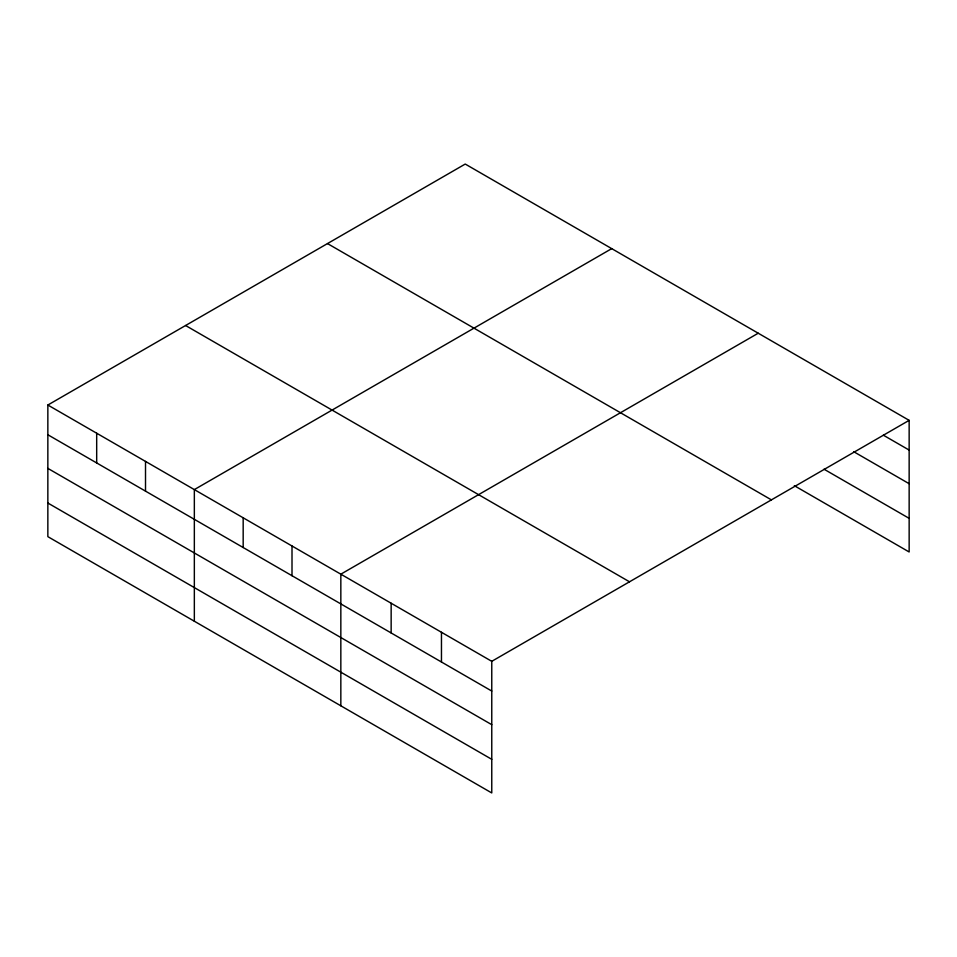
<?xml version="1.0" encoding="UTF-8"?>
<svg xmlns="http://www.w3.org/2000/svg" width="957" height="957" viewBox="0 0 957 957"><rect width="100%" height="100%" fill="white"/><g stroke="black" fill="none" stroke-linecap="round" stroke-linejoin="round"><path stroke-width="1.44" d="M491.766 724.676L491.766 661.323L47.85 405.026L47.85 536.65L491.766 792.946L491.766 724.676L47.85 468.38M47.85 405.026L465.234 164.054L909.15 420.35L909.15 551.974L794.334 485.689M611.726 248.629L194.343 489.601L194.343 621.225M758.219 333.215L340.836 574.176L340.836 705.799M491.766 661.323L909.15 420.35M883.347 435.184L909.15 450.077M853.68 451.68L909.15 483.704M824.013 469.193L909.15 518.347M327.497 243.58L771.414 499.877M185.586 325.512L629.503 581.796M47.85 434.753L491.766 691.05M47.85 503.023L491.766 759.32M441.464 632.278L441.464 662.005M391.15 603.233L391.15 632.96M292.005 545.992L292.005 575.719M243.174 517.797L243.174 547.524M145.512 461.418L145.512 491.132M96.681 433.222L96.681 462.949"/></g></svg>
